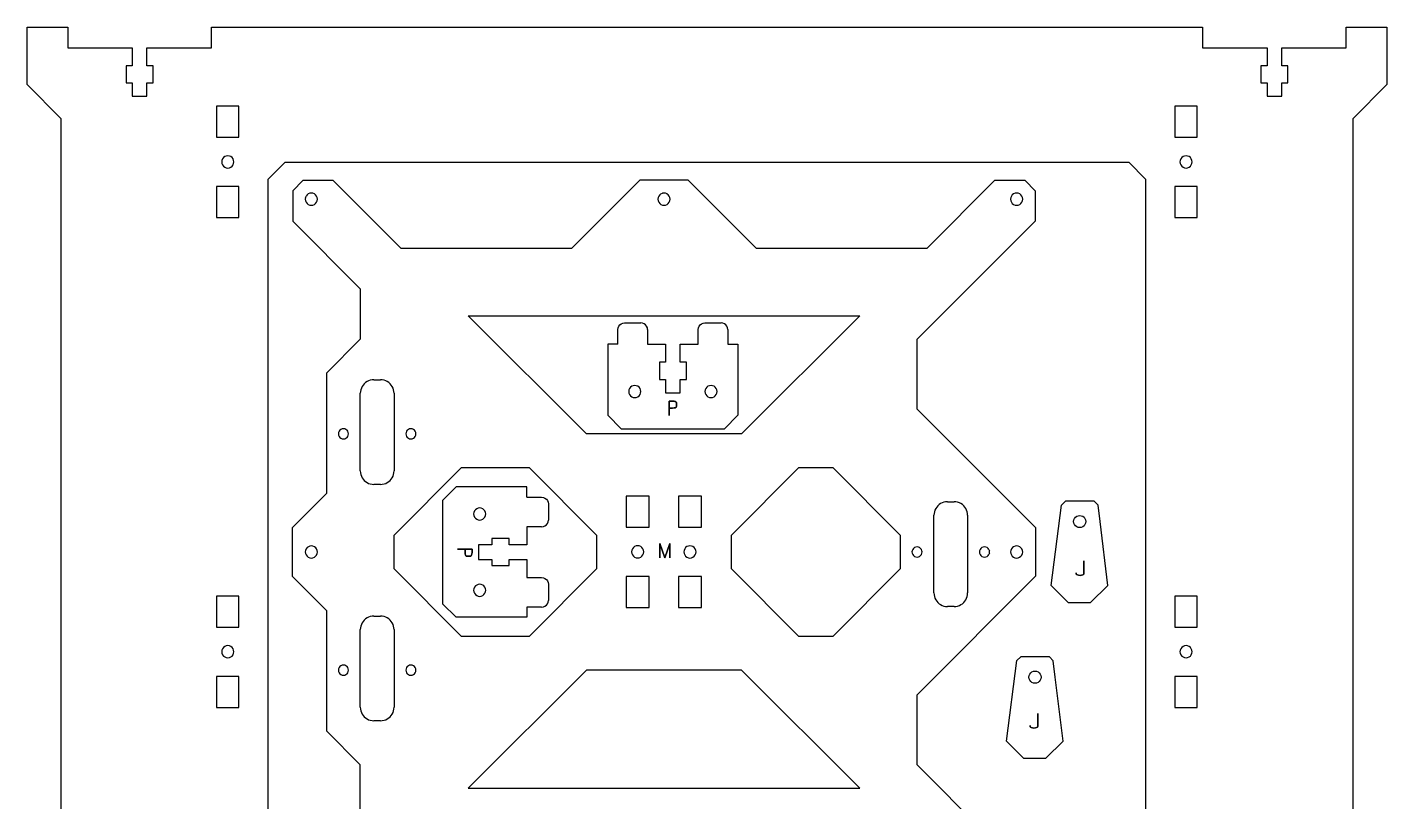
# Model space of a CAD drawing. Header units: inches. Extents: x -565 to 565, y -405 to 405.
# Drawn here: x 162.4 to 565.3, y 175.1 to 404.5 of the extents above; entities that cross this region are included whole.
import ezdxf

# ---------------------------------------------------------------- set-up
doc = ezdxf.new("R2010")
doc.units = ezdxf.units.IN
doc.header["$MEASUREMENT"] = 0
doc.layers.add('Engraver', color=1, linetype='Continuous')

msp = doc.modelspace()

# ---------------------------------------------------------------- linework, layer by layer
for p, q in [((162.38, 404.54), (174.38, 404.54)), ((162.38, 387.54), (162.38, 404.54)), ((174.38, 404.54), (174.38, 398.44)), ((216.98, 398.44), (216.98, 404.54)), ((216.98, 404.54), (510.73, 404.54)), ((510.73, 404.54), (510.73, 398.44)), ((553.33, 398.44), (553.33, 404.54)), ((553.33, 404.54), (565.33, 404.54)), ((565.33, 404.54), (565.33, 387.54)), ((174.38, 398.44), (193.48, 398.44)), ((193.48, 398.44), (193.48, 393.14)), ((197.88, 398.44), (216.98, 398.44)), ((197.88, 393.14), (197.88, 398.44)), ((510.73, 398.44), (529.83, 398.44)), ((529.83, 398.44), (529.83, 393.14)), ((534.23, 398.44), (553.33, 398.44)), ((534.23, 393.14), (534.23, 398.44)), ((191.68, 393.14), (191.68, 388.04)), ((193.48, 393.14), (191.68, 393.14)), ((199.68, 393.14), (197.88, 393.14)), ((199.68, 388.04), (199.68, 393.14)), ((529.83, 393.14), (528.03, 393.14)), ((528.03, 393.14), (528.03, 388.04)), ((536.03, 393.14), (534.23, 393.14)), ((536.03, 388.04), (536.03, 393.14)), ((162.38, 387.54), (172.38, 377.54)), ((191.68, 388.04), (193.48, 388.04)), ((193.48, 388.04), (193.48, 384.09)), ((197.88, 388.04), (199.68, 388.04)), ((197.88, 384.09), (197.88, 388.04)), ((528.03, 388.04), (529.83, 388.04)), ((529.83, 388.04), (529.83, 384.09)), ((534.23, 384.09), (534.23, 388.04)), ((534.23, 388.04), (536.03, 388.04)), ((555.33, 377.54), (565.33, 387.54)), ((193.48, 384.09), (197.88, 384.09)), ((529.83, 384.09), (534.23, 384.09)), ((225.13, 381.14), (218.53, 381.14)), ((218.53, 381.14), (218.53, 371.94)), ((225.13, 371.94), (225.13, 381.14)), ((502.53, 381.14), (502.53, 371.94)), ((509.13, 381.14), (502.53, 381.14)), ((509.13, 371.94), (509.13, 381.14)), ((172.38, 377.54), (172.38, 103.04)), ((555.33, 103.04), (555.33, 377.54)), ((218.53, 371.94), (225.13, 371.94)), ((502.53, 371.94), (509.13, 371.94)), ((220.09, 365.1), (220.03, 364.64)), ((220.03, 364.64), (220.09, 364.17)), ((220.27, 365.54), (220.09, 365.1)), ((220.09, 364.17), (220.27, 363.73)), ((220.55, 365.91), (220.27, 365.54)), ((220.27, 363.73), (220.55, 363.36)), ((220.93, 366.2), (220.55, 365.91)), ((220.55, 363.36), (220.93, 363.07)), ((221.36, 366.38), (220.93, 366.2)), ((220.93, 363.07), (221.36, 362.89)), ((221.83, 366.44), (221.36, 366.38)), ((221.36, 362.89), (221.83, 362.83)), ((222.29, 366.38), (221.83, 366.44)), ((221.83, 362.83), (222.29, 362.89)), ((222.73, 366.2), (222.29, 366.38)), ((222.29, 362.89), (222.73, 363.07)), ((223.1, 365.91), (222.73, 366.2)), ((222.73, 363.07), (223.1, 363.36)), ((223.39, 365.54), (223.1, 365.91)), ((223.1, 363.36), (223.39, 363.73)), ((223.57, 365.1), (223.39, 365.54)), ((223.39, 363.73), (223.57, 364.17)), ((223.63, 364.64), (223.57, 365.1)), ((223.57, 364.17), (223.63, 364.64)), ((233.83, 359.54), (238.83, 364.54)), ((238.83, 364.54), (488.83, 364.54)), ((488.83, 364.54), (493.83, 359.54)), ((504.09, 365.1), (504.03, 364.64)), ((504.03, 364.64), (504.09, 364.17)), ((504.27, 365.54), (504.09, 365.1)), ((504.09, 364.17), (504.27, 363.73)), ((504.55, 365.91), (504.27, 365.54)), ((504.27, 363.73), (504.55, 363.36)), ((504.93, 366.2), (504.55, 365.91)), ((504.55, 363.36), (504.93, 363.07)), ((505.36, 366.38), (504.93, 366.2)), ((504.93, 363.07), (505.36, 362.89)), ((505.83, 366.44), (505.36, 366.38)), ((505.36, 362.89), (505.83, 362.83)), ((506.29, 366.38), (505.83, 366.44)), ((505.83, 362.83), (506.29, 362.89)), ((506.73, 366.2), (506.29, 366.38)), ((506.29, 362.89), (506.73, 363.07)), ((507.1, 365.91), (506.73, 366.2)), ((506.73, 363.07), (507.1, 363.36)), ((507.39, 365.54), (507.1, 365.91)), ((507.1, 363.36), (507.39, 363.73)), ((507.57, 365.1), (507.39, 365.54)), ((507.39, 363.73), (507.57, 364.17)), ((507.63, 364.64), (507.57, 365.1)), ((507.57, 364.17), (507.63, 364.64)), ((233.83, 83.05), (233.83, 359.54)), ((244.1, 359.09), (241.1, 356.09)), ((253.1, 359.09), (244.1, 359.09)), ((253.1, 359.09), (273.1, 339.09)), ((323.83, 339.09), (343.98, 359.25)), ((358.23, 359.25), (343.98, 359.25)), ((378.38, 339.09), (358.23, 359.25)), ((449.1, 359.09), (429.1, 339.09)), ((458.1, 359.09), (449.1, 359.09)), ((461.1, 356.09), (458.1, 359.09)), ((493.83, 359.54), (493.83, 83.05)), ((218.53, 357.34), (218.53, 348.14)), ((225.13, 357.34), (218.53, 357.34)), ((225.13, 348.14), (225.13, 357.34)), ((241.1, 356.09), (241.1, 347.09)), ((245.32, 354.88), (245.04, 354.51)), ((245.69, 355.16), (245.32, 354.88)), ((246.13, 355.34), (245.69, 355.16)), ((246.18, 355.34), (246.13, 355.34)), ((246.59, 355.41), (246.18, 355.34)), ((247.06, 355.34), (246.59, 355.41)), ((247.49, 355.16), (247.06, 355.34)), ((247.87, 354.88), (247.49, 355.16)), ((248.15, 354.51), (247.87, 354.88)), ((349.83, 354.88), (349.55, 354.51)), ((350.2, 355.16), (349.83, 354.88)), ((350.2, 355.16), (350.64, 355.34)), ((351.1, 355.41), (350.64, 355.34)), ((351.57, 355.34), (351.1, 355.41)), ((352, 355.16), (351.57, 355.34)), ((352.04, 355.13), (352, 355.16)), ((352.38, 354.88), (352.04, 355.13)), ((352.66, 354.51), (352.38, 354.88)), ((454.34, 354.88), (454.06, 354.51)), ((454.72, 355.16), (454.34, 354.88)), ((455.15, 355.34), (454.72, 355.16)), ((455.62, 355.41), (455.15, 355.34)), ((456.08, 355.34), (455.62, 355.41)), ((456.52, 355.16), (456.08, 355.34)), ((456.89, 354.88), (456.52, 355.16)), ((457.17, 354.51), (456.89, 354.88)), ((461.1, 356.09), (461.1, 347.09)), ((509.13, 357.34), (502.53, 357.34)), ((502.53, 357.34), (502.53, 348.14)), ((509.13, 348.14), (509.13, 357.34)), ((244.86, 354.07), (244.79, 353.61)), ((244.79, 353.61), (244.86, 353.14)), ((244.86, 354.07), (245.04, 354.51)), ((244.86, 353.14), (245.04, 352.71)), ((245.04, 352.71), (245.32, 352.33)), ((245.32, 352.33), (245.69, 352.05)), ((245.69, 352.05), (246.13, 351.87)), ((246.13, 351.87), (246.59, 351.81)), ((246.59, 351.81), (247.06, 351.87)), ((247.06, 351.87), (247.49, 352.05)), ((247.49, 352.05), (247.87, 352.33)), ((247.87, 352.33), (248.15, 352.71)), ((248.33, 354.07), (248.15, 354.51)), ((248.15, 352.71), (248.33, 353.14)), ((248.39, 353.61), (248.33, 354.07)), ((248.33, 353.14), (248.39, 353.61)), ((349.37, 354.07), (349.3, 353.61)), ((349.3, 353.61), (349.37, 353.14)), ((349.55, 354.51), (349.37, 354.07)), ((349.37, 353.14), (349.55, 352.71)), ((349.55, 352.71), (349.83, 352.33)), ((349.83, 352.33), (350.2, 352.05)), ((350.2, 352.05), (350.64, 351.87)), ((350.64, 351.87), (351.1, 351.81)), ((351.1, 351.81), (351.57, 351.87)), ((351.57, 351.87), (352, 352.05)), ((352, 352.05), (352.38, 352.33)), ((352.38, 352.33), (352.66, 352.71)), ((352.84, 354.07), (352.66, 354.51)), ((352.66, 352.71), (352.84, 353.14)), ((352.9, 353.61), (352.84, 354.07)), ((352.84, 353.14), (352.9, 353.61)), ((453.88, 354.07), (453.82, 353.61)), ((453.82, 353.61), (453.88, 353.14)), ((454.06, 354.51), (453.88, 354.07)), ((453.88, 353.14), (454.06, 352.71)), ((454.06, 352.71), (454.34, 352.33)), ((454.34, 352.33), (454.72, 352.05)), ((454.72, 352.05), (455.15, 351.87)), ((455.15, 351.87), (455.62, 351.81)), ((455.62, 351.81), (456.08, 351.87)), ((456.08, 351.87), (456.52, 352.05)), ((456.52, 352.05), (456.89, 352.33)), ((456.89, 352.33), (457.17, 352.71)), ((457.35, 354.07), (457.17, 354.51)), ((457.17, 352.71), (457.35, 353.14)), ((457.42, 353.61), (457.35, 354.07)), ((457.35, 353.14), (457.42, 353.61)), ((218.53, 348.14), (225.13, 348.14)), ((241.1, 347.09), (261.1, 327.09)), ((461.1, 347.09), (426.1, 312.09)), ((502.53, 348.14), (509.13, 348.14)), ((273.1, 339.09), (323.83, 339.09)), ((378.38, 339.09), (429.1, 339.09)), ((261.1, 327.09), (261.1, 312.09)), ((293.1, 319.09), (409.1, 319.09)), ((293.1, 319.09), (328.1, 284.09)), ((409.1, 319.09), (374.1, 284.09)), ((337.44, 314.96), (337.5, 315.48)), ((337.44, 310.61), (337.44, 314.96)), ((337.5, 315.48), (337.7, 315.96)), ((337.7, 315.96), (338.02, 316.38)), ((338.02, 316.38), (338.44, 316.69)), ((338.44, 316.69), (338.92, 316.89)), ((338.92, 316.89), (339.44, 316.96)), ((339.44, 316.96), (344.24, 316.96)), ((344.75, 316.89), (344.24, 316.96)), ((345.24, 316.69), (344.75, 316.89)), ((345.65, 316.38), (345.24, 316.69)), ((345.97, 315.96), (345.65, 316.38)), ((346.17, 315.48), (345.97, 315.96)), ((346.24, 314.96), (346.17, 315.48)), ((346.24, 314.96), (346.24, 310.61)), ((361.24, 314.96), (361.3, 315.48)), ((361.24, 310.61), (361.24, 314.96)), ((361.3, 315.48), (361.5, 315.96)), ((361.5, 315.96), (361.82, 316.38)), ((361.82, 316.38), (362.24, 316.69)), ((362.24, 316.69), (362.72, 316.89)), ((362.72, 316.89), (363.24, 316.96)), ((363.24, 316.96), (368.04, 316.96)), ((368.55, 316.89), (368.04, 316.96)), ((369.04, 316.69), (368.55, 316.89)), ((369.45, 316.38), (369.04, 316.69)), ((369.77, 315.96), (369.45, 316.38)), ((369.97, 315.48), (369.77, 315.96)), ((370.04, 314.96), (369.97, 315.48)), ((370.04, 314.96), (370.04, 310.61)), ((261.1, 312.09), (251.1, 302.09)), ((337.44, 310.61), (334.44, 310.61)), ((334.44, 310.61), (334.44, 289.61)), ((346.24, 310.61), (351.54, 310.61)), ((351.54, 310.61), (351.54, 305.31)), ((355.94, 310.61), (361.24, 310.61)), ((355.94, 305.31), (355.94, 310.61)), ((370.04, 310.61), (373.04, 310.61)), ((373.04, 310.61), (373.04, 289.61)), ((426.1, 291.4), (426.1, 312.09)), ((349.74, 305.31), (349.74, 300.21)), ((351.54, 305.31), (349.74, 305.31)), ((357.74, 305.31), (355.94, 305.31)), ((357.74, 300.21), (357.74, 305.31)), ((251.1, 302.09), (251.1, 266.37)), ((261.93, 298.54), (261.64, 298.1)), ((262.28, 298.93), (261.93, 298.54)), ((262.67, 299.28), (262.28, 298.93)), ((263.1, 299.57), (262.67, 299.28)), ((263.57, 299.8), (263.1, 299.57)), ((264.07, 299.97), (263.57, 299.8)), ((264.58, 300.07), (264.07, 299.97)), ((265.1, 300.1), (264.58, 300.07)), ((265.1, 300.1), (267.1, 300.1)), ((267.63, 300.07), (267.1, 300.1)), ((268.14, 299.97), (267.63, 300.07)), ((268.64, 299.8), (268.14, 299.97)), ((269.1, 299.57), (268.64, 299.8)), ((269.54, 299.28), (269.1, 299.57)), ((269.93, 298.93), (269.54, 299.28)), ((270.28, 298.54), (269.93, 298.93)), ((270.57, 298.1), (270.28, 298.54)), ((341.97, 298.35), (341.54, 298.17)), ((342.44, 298.41), (341.97, 298.35)), ((342.9, 298.35), (342.44, 298.41)), ((343.34, 298.17), (342.9, 298.35)), ((349.74, 300.21), (351.54, 300.21)), ((351.54, 300.21), (351.54, 296.26)), ((355.94, 300.21), (357.74, 300.21)), ((355.94, 296.26), (355.94, 300.21)), ((364.57, 298.35), (364.14, 298.17)), ((365.04, 298.41), (364.57, 298.35)), ((365.5, 298.35), (365.04, 298.41)), ((365.94, 298.17), (365.5, 298.35)), ((261.14, 296.62), (261.1, 296.1)), ((261.1, 273.1), (261.1, 296.1)), ((261.24, 297.14), (261.14, 296.62)), ((261.41, 297.63), (261.24, 297.14)), ((261.64, 298.1), (261.41, 297.63)), ((270.8, 297.63), (270.57, 298.1)), ((270.97, 297.14), (270.8, 297.63)), ((271.07, 296.62), (270.97, 297.14)), ((271.1, 296.1), (271.07, 296.62)), ((271.1, 296.1), (271.1, 273.1)), ((340.7, 297.08), (340.64, 296.61)), ((340.64, 296.61), (340.7, 296.15)), ((340.88, 297.51), (340.7, 297.08)), ((340.7, 296.15), (340.88, 295.71)), ((341.16, 297.89), (340.88, 297.51)), ((340.88, 295.71), (341.16, 295.34)), ((341.54, 298.17), (341.16, 297.89)), ((341.16, 295.34), (341.54, 295.05)), ((341.54, 295.05), (341.97, 294.87)), ((341.97, 294.87), (342.44, 294.81)), ((342.44, 294.81), (342.9, 294.87)), ((342.9, 294.87), (343.34, 295.05)), ((343.71, 297.89), (343.34, 298.17)), ((343.34, 295.05), (343.71, 295.34)), ((344, 297.51), (343.71, 297.89)), ((343.71, 295.34), (344, 295.71)), ((344.18, 297.08), (344, 297.51)), ((344, 295.71), (344.18, 296.15)), ((344.24, 296.61), (344.18, 297.08)), ((344.18, 296.15), (344.24, 296.61)), ((351.54, 296.26), (355.94, 296.26)), ((363.3, 297.08), (363.24, 296.61)), ((363.24, 296.61), (363.3, 296.15)), ((363.48, 297.51), (363.3, 297.08)), ((363.3, 296.15), (363.48, 295.71)), ((363.76, 297.89), (363.48, 297.51)), ((363.48, 295.71), (363.76, 295.34)), ((364.14, 298.17), (363.76, 297.89)), ((363.76, 295.34), (364.14, 295.05)), ((364.14, 295.05), (364.57, 294.87)), ((364.57, 294.87), (365.04, 294.81)), ((365.04, 294.81), (365.5, 294.87)), ((365.5, 294.87), (365.94, 295.05)), ((366.31, 297.89), (365.94, 298.17)), ((365.94, 295.05), (366.31, 295.34)), ((366.6, 297.51), (366.31, 297.89)), ((366.31, 295.34), (366.6, 295.71)), ((366.78, 297.08), (366.6, 297.51)), ((366.6, 295.71), (366.78, 296.15)), ((366.84, 296.61), (366.78, 297.08)), ((366.78, 296.15), (366.84, 296.61)), ((461.27, 256.23), (426.1, 291.4)), ((338.44, 285.61), (334.44, 289.61)), ((369.04, 285.61), (373.04, 289.61)), ((254.66, 284.48), (254.6, 284.09)), ((254.6, 284.09), (254.66, 283.71)), ((254.81, 284.84), (254.66, 284.48)), ((254.66, 283.71), (254.81, 283.34)), ((255.04, 285.16), (254.81, 284.84)), ((254.81, 283.34), (255.04, 283.03)), ((255.35, 285.39), (255.04, 285.16)), ((255.04, 283.03), (255.35, 282.8)), ((255.72, 285.54), (255.35, 285.39)), ((255.35, 282.8), (255.72, 282.65)), ((256.1, 285.59), (255.72, 285.54)), ((255.72, 282.65), (256.1, 282.59)), ((256.49, 285.54), (256.1, 285.59)), ((256.1, 282.59), (256.49, 282.65)), ((256.85, 285.39), (256.49, 285.54)), ((256.49, 282.65), (256.85, 282.8)), ((257.17, 285.16), (256.85, 285.39)), ((256.85, 282.8), (257.17, 283.03)), ((257.4, 284.84), (257.17, 285.16)), ((257.17, 283.03), (257.4, 283.34)), ((257.55, 284.48), (257.4, 284.84)), ((257.4, 283.34), (257.55, 283.71)), ((257.6, 284.09), (257.55, 284.48)), ((257.55, 283.71), (257.6, 284.09)), ((274.66, 284.48), (274.6, 284.09)), ((274.6, 284.09), (274.66, 283.71)), ((274.81, 284.84), (274.66, 284.48)), ((274.66, 283.71), (274.81, 283.34)), ((275.04, 285.16), (274.81, 284.84)), ((274.81, 283.34), (275.04, 283.03)), ((275.35, 285.39), (275.04, 285.16)), ((275.04, 283.03), (275.35, 282.8)), ((275.72, 285.54), (275.35, 285.39)), ((275.35, 282.8), (275.72, 282.65)), ((276.1, 285.59), (275.72, 285.54)), ((275.72, 282.65), (276.1, 282.59)), ((276.49, 285.54), (276.1, 285.59)), ((276.1, 282.59), (276.49, 282.65)), ((276.85, 285.39), (276.49, 285.54)), ((276.49, 282.65), (276.85, 282.8)), ((277.17, 285.16), (276.85, 285.39)), ((276.85, 282.8), (277.17, 283.03)), ((277.4, 284.84), (277.17, 285.16)), ((277.17, 283.03), (277.4, 283.34)), ((277.55, 284.48), (277.4, 284.84)), ((277.4, 283.34), (277.55, 283.71)), ((277.6, 284.09), (277.55, 284.48)), ((277.55, 283.71), (277.6, 284.09)), ((374.1, 284.09), (328.1, 284.09)), ((338.44, 285.61), (369.04, 285.61)), ((271.1, 254.09), (291.1, 274.09)), ((291.1, 274.09), (311.1, 274.09)), ((311.1, 274.09), (331.1, 254.09)), ((311.1, 274.09), (311.18, 274.09)), ((371.1, 254.09), (391.1, 274.09)), ((391.1, 274.09), (401.1, 274.09)), ((401.1, 274.09), (421.1, 254.09)), ((261.1, 273.1), (261.14, 272.58)), ((261.14, 272.58), (261.24, 272.07)), ((261.24, 272.07), (261.41, 271.57)), ((261.41, 271.57), (261.64, 271.1)), ((261.64, 271.1), (261.93, 270.67)), ((261.93, 270.67), (262.28, 270.27)), ((262.28, 270.27), (262.67, 269.93)), ((269.54, 269.93), (269.93, 270.27)), ((269.93, 270.27), (270.28, 270.67)), ((270.28, 270.67), (270.57, 271.1)), ((270.57, 271.1), (270.8, 271.57)), ((270.8, 271.57), (270.97, 272.07)), ((270.97, 272.07), (271.07, 272.58)), ((271.07, 272.58), (271.1, 273.1)), ((240.94, 256.2), (251.1, 266.37)), ((262.67, 269.93), (263.1, 269.64)), ((263.1, 269.64), (263.57, 269.41)), ((263.57, 269.41), (264.07, 269.24)), ((264.07, 269.24), (264.58, 269.14)), ((264.58, 269.14), (265.1, 269.1)), ((267.1, 269.1), (265.1, 269.1)), ((267.1, 269.1), (267.63, 269.14)), ((267.63, 269.14), (268.14, 269.24)), ((268.14, 269.24), (268.64, 269.41)), ((268.64, 269.41), (269.1, 269.64)), ((269.1, 269.64), (269.54, 269.93)), ((285.49, 264.35), (289.49, 268.35)), ((310.49, 268.35), (289.49, 268.35)), ((310.49, 265.35), (310.49, 268.35)), ((285.49, 264.35), (285.49, 233.75)), ((296.03, 262.09), (295.59, 261.91)), ((296.49, 262.15), (296.03, 262.09)), ((296.96, 262.09), (296.49, 262.15)), ((297.39, 261.91), (296.96, 262.09)), ((310.49, 265.35), (314.84, 265.35)), ((314.84, 265.35), (315.36, 265.28)), ((315.36, 265.28), (315.84, 265.08)), ((315.84, 265.08), (316.26, 264.76)), ((316.26, 264.76), (316.57, 264.35)), ((316.57, 264.35), (316.77, 263.87)), ((316.77, 263.87), (316.84, 263.35)), ((316.84, 263.35), (316.84, 258.55)), ((339.9, 265.63), (339.9, 256.43)), ((346.7, 265.63), (339.9, 265.63)), ((346.7, 256.43), (346.7, 265.63)), ((355.4, 265.61), (355.4, 256.41)), ((362.2, 265.61), (355.4, 265.61)), ((362.2, 256.41), (362.2, 265.61)), ((411.18, 264.09), (411.18, 264.02)), ((431.64, 261.96), (431.41, 261.49)), ((431.93, 262.39), (431.64, 261.96)), ((432.28, 262.79), (431.93, 262.39)), ((432.67, 263.13), (432.28, 262.79)), ((433.1, 263.42), (432.67, 263.13)), ((433.57, 263.65), (433.1, 263.42)), ((434.07, 263.82), (433.57, 263.65)), ((434.58, 263.92), (434.07, 263.82)), ((435.1, 263.96), (434.58, 263.92)), ((435.1, 263.96), (437.1, 263.96)), ((437.63, 263.92), (437.1, 263.96)), ((438.14, 263.82), (437.63, 263.92)), ((438.64, 263.65), (438.14, 263.82)), ((439.1, 263.42), (438.64, 263.65)), ((439.54, 263.13), (439.1, 263.42)), ((439.93, 262.79), (439.54, 263.13)), ((440.28, 262.39), (439.93, 262.79)), ((440.57, 261.96), (440.28, 262.39)), ((440.8, 261.49), (440.57, 261.96)), ((465.85, 239.15), (468.94, 262.99)), ((468.94, 262.99), (470.07, 264.12)), ((478.57, 264.12), (470.07, 264.12)), ((478.57, 264.12), (479.74, 262.96)), ((480.33, 258.11), (479.74, 262.96)), ((294.75, 260.82), (294.69, 260.35)), ((294.69, 260.35), (294.75, 259.88)), ((294.93, 261.25), (294.75, 260.82)), ((294.75, 259.88), (294.93, 259.45)), ((295.22, 261.62), (294.93, 261.25)), ((294.93, 259.45), (295.22, 259.08)), ((295.59, 261.91), (295.22, 261.62)), ((295.22, 259.08), (295.59, 258.79)), ((295.59, 258.79), (296.03, 258.61)), ((296.03, 258.61), (296.49, 258.55)), ((296.49, 258.55), (296.96, 258.61)), ((296.96, 258.61), (297.39, 258.79)), ((297.76, 261.62), (297.39, 261.91)), ((297.39, 258.79), (297.76, 259.08)), ((298.05, 261.25), (297.76, 261.62)), ((297.76, 259.08), (298.05, 259.45)), ((298.23, 260.82), (298.05, 261.25)), ((298.05, 259.45), (298.23, 259.88)), ((298.29, 260.35), (298.23, 260.82)), ((298.23, 259.88), (298.29, 260.35)), ((316.57, 257.55), (316.77, 258.03)), ((316.77, 258.03), (316.84, 258.55)), ((431.14, 260.48), (431.1, 259.96)), ((431.1, 236.96), (431.1, 259.96)), ((431.24, 260.99), (431.14, 260.48)), ((431.41, 261.49), (431.24, 260.99)), ((440.97, 260.99), (440.8, 261.49)), ((441.07, 260.48), (440.97, 260.99)), ((441.1, 259.96), (441.07, 260.48)), ((441.1, 259.96), (441.1, 236.96)), ((472.52, 258.11), (472.58, 258.58)), ((472.58, 257.64), (472.52, 258.11)), ((472.58, 258.58), (472.76, 259.01)), ((472.76, 259.01), (473.05, 259.39)), ((473.05, 259.39), (473.42, 259.67)), ((473.42, 259.67), (473.85, 259.85)), ((473.85, 259.85), (474.32, 259.91)), ((474.32, 259.91), (474.79, 259.85)), ((474.79, 259.85), (475.22, 259.67)), ((475.22, 259.67), (475.6, 259.39)), ((475.6, 259.39), (475.88, 259.01)), ((475.88, 259.01), (476.06, 258.58)), ((476.06, 258.58), (476.12, 258.11)), ((476.12, 258.11), (476.06, 257.64)), ((482.62, 239.14), (480.33, 258.11)), ((240.94, 256.2), (240.94, 241.96)), ((271.1, 244.09), (271.1, 254.09)), ((310.49, 256.55), (310.49, 251.25)), ((314.84, 256.55), (310.49, 256.55)), ((314.84, 256.55), (315.36, 256.62)), ((315.36, 256.62), (315.84, 256.82)), ((315.84, 256.82), (316.26, 257.14)), ((316.26, 257.14), (316.57, 257.55)), ((331.1, 254.09), (331.1, 244.09)), ((339.9, 256.43), (346.7, 256.43)), ((355.4, 256.41), (362.2, 256.41)), ((371.1, 244.09), (371.1, 254.09)), ((421.1, 254.09), (421.1, 244.09)), ((461.27, 241.99), (461.27, 256.23)), ((472.76, 257.21), (472.58, 257.64)), ((473.05, 256.83), (472.76, 257.21)), ((473.42, 256.55), (473.05, 256.83)), ((473.85, 256.37), (473.42, 256.55)), ((474.32, 256.31), (473.85, 256.37)), ((474.79, 256.37), (474.32, 256.31)), ((475.22, 256.55), (474.79, 256.37)), ((475.6, 256.83), (475.22, 256.55)), ((475.88, 257.21), (475.6, 256.83)), ((476.06, 257.64), (475.88, 257.21)), ((245.05, 250.01), (244.86, 249.58)), ((245.34, 250.38), (245.05, 250.01)), ((245.71, 250.66), (245.34, 250.38)), ((246.15, 250.84), (245.71, 250.66)), ((246.61, 250.89), (246.15, 250.84)), ((247.08, 250.83), (246.61, 250.89)), ((247.51, 250.64), (247.08, 250.83)), ((247.88, 250.35), (247.51, 250.64)), ((248.16, 249.98), (247.88, 250.35)), ((248.34, 249.54), (248.16, 249.98)), ((300.09, 251.25), (296.14, 251.25)), ((296.14, 251.25), (296.14, 246.85)), ((300.09, 253.05), (300.09, 251.25)), ((305.19, 253.05), (300.09, 253.05)), ((305.19, 251.25), (305.19, 253.05)), ((310.49, 251.25), (305.19, 251.25)), ((341.74, 250.03), (341.56, 249.59)), ((342.03, 250.4), (341.74, 250.03)), ((342.4, 250.69), (342.03, 250.4)), ((342.84, 250.87), (342.4, 250.69)), ((343.3, 250.93), (342.84, 250.87)), ((343.77, 250.87), (343.3, 250.93)), ((344.2, 250.69), (343.77, 250.87)), ((344.57, 250.4), (344.2, 250.69)), ((344.86, 250.03), (344.57, 250.4)), ((345.04, 249.59), (344.86, 250.03)), ((357.24, 250.01), (357.06, 249.58)), ((357.53, 250.39), (357.24, 250.01)), ((357.9, 250.67), (357.53, 250.39)), ((358.33, 250.85), (357.9, 250.67)), ((358.8, 250.91), (358.33, 250.85)), ((359.26, 250.85), (358.8, 250.91)), ((359.7, 250.67), (359.26, 250.85)), ((360.07, 250.39), (359.7, 250.67)), ((360.36, 250.01), (360.07, 250.39)), ((360.54, 249.58), (360.36, 250.01)), ((424.81, 249.84), (424.66, 249.48)), ((425.04, 250.16), (424.81, 249.84)), ((425.35, 250.39), (425.04, 250.16)), ((425.72, 250.54), (425.35, 250.39)), ((426.1, 250.59), (425.72, 250.54)), ((426.49, 250.54), (426.1, 250.59)), ((426.85, 250.39), (426.49, 250.54)), ((427.17, 250.16), (426.85, 250.39)), ((427.4, 249.84), (427.17, 250.16)), ((427.55, 249.48), (427.4, 249.84)), ((444.81, 249.84), (444.66, 249.48)), ((445.04, 250.16), (444.81, 249.84)), ((445.35, 250.39), (445.04, 250.16)), ((445.72, 250.54), (445.35, 250.39)), ((446.1, 250.59), (445.72, 250.54)), ((446.49, 250.54), (446.1, 250.59)), ((446.85, 250.39), (446.49, 250.54)), ((447.17, 250.16), (446.85, 250.39)), ((447.4, 249.84), (447.17, 250.16)), ((447.4, 249.84), (447.55, 249.48)), ((454.07, 250.01), (453.88, 249.58)), ((454.36, 250.38), (454.07, 250.01)), ((454.73, 250.66), (454.36, 250.38)), ((455.17, 250.84), (454.73, 250.66)), ((455.64, 250.89), (455.17, 250.84)), ((456.1, 250.83), (455.64, 250.89)), ((456.53, 250.64), (456.1, 250.83)), ((456.9, 250.35), (456.53, 250.64)), ((457.18, 249.98), (456.9, 250.35)), ((457.36, 249.54), (457.18, 249.98)), ((244.86, 249.58), (244.79, 249.11)), ((244.79, 249.11), (244.85, 248.65)), ((244.85, 248.65), (245.03, 248.21)), ((245.03, 248.21), (245.31, 247.84)), ((245.31, 247.84), (245.68, 247.55)), ((245.68, 247.55), (246.11, 247.36)), ((246.11, 247.36), (246.57, 247.29)), ((246.57, 247.29), (247.04, 247.35)), ((247.04, 247.35), (247.48, 247.53)), ((247.48, 247.53), (247.85, 247.81)), ((247.85, 247.81), (248.14, 248.18)), ((248.14, 248.18), (248.33, 248.61)), ((248.33, 248.61), (248.39, 249.07)), ((248.39, 249.07), (248.34, 249.54)), ((296.14, 246.85), (300.09, 246.85)), ((300.09, 246.85), (300.09, 245.05)), ((305.19, 245.05), (305.19, 246.85)), ((305.19, 246.85), (310.49, 246.85)), ((310.49, 246.85), (310.49, 241.55)), ((341.56, 249.59), (341.5, 249.13)), ((341.5, 249.13), (341.56, 248.66)), ((341.56, 248.66), (341.74, 248.23)), ((341.74, 248.23), (342.03, 247.86)), ((342.03, 247.86), (342.4, 247.57)), ((342.4, 247.57), (342.84, 247.39)), ((342.84, 247.39), (343.3, 247.33)), ((343.3, 247.33), (343.77, 247.39)), ((343.77, 247.39), (344.2, 247.57)), ((344.2, 247.57), (344.57, 247.86)), ((344.57, 247.86), (344.86, 248.23)), ((344.86, 248.23), (345.04, 248.66)), ((345.1, 249.13), (345.04, 249.59)), ((345.04, 248.66), (345.1, 249.13)), ((357.06, 249.58), (357, 249.11)), ((357, 249.11), (357.06, 248.65)), ((357.06, 248.65), (357.24, 248.21)), ((357.24, 248.21), (357.53, 247.84)), ((357.53, 247.84), (357.9, 247.55)), ((357.9, 247.55), (358.33, 247.37)), ((358.33, 247.37), (358.8, 247.31)), ((358.8, 247.31), (359.26, 247.38)), ((359.26, 247.38), (359.7, 247.55)), ((359.7, 247.55), (360.07, 247.84)), ((360.07, 247.84), (360.36, 248.21)), ((360.36, 248.21), (360.54, 248.65)), ((360.6, 249.11), (360.54, 249.58)), ((360.54, 248.65), (360.6, 249.11)), ((424.66, 249.48), (424.6, 249.09)), ((424.6, 249.09), (424.66, 248.71)), ((424.66, 248.71), (424.81, 248.34)), ((424.81, 248.34), (425.04, 248.03)), ((425.04, 248.03), (425.35, 247.8)), ((425.35, 247.8), (425.72, 247.65)), ((425.72, 247.65), (426.1, 247.59)), ((426.1, 247.59), (426.49, 247.65)), ((426.49, 247.65), (426.85, 247.8)), ((426.85, 247.8), (427.17, 248.03)), ((427.17, 248.03), (427.4, 248.34)), ((427.4, 248.34), (427.55, 248.71)), ((427.6, 249.09), (427.55, 249.48)), ((427.55, 248.71), (427.6, 249.09)), ((444.66, 249.48), (444.6, 249.09)), ((444.6, 249.09), (444.66, 248.71)), ((444.66, 248.71), (444.81, 248.34)), ((444.81, 248.34), (445.04, 248.03)), ((445.04, 248.03), (445.35, 247.8)), ((445.35, 247.8), (445.72, 247.65)), ((445.72, 247.65), (446.1, 247.59)), ((446.1, 247.59), (446.49, 247.65)), ((446.49, 247.65), (446.85, 247.8)), ((446.85, 247.8), (447.17, 248.03)), ((447.17, 248.03), (447.4, 248.34)), ((447.55, 248.71), (447.4, 248.34)), ((447.6, 249.09), (447.55, 249.48)), ((447.55, 248.71), (447.6, 249.09)), ((453.88, 249.58), (453.82, 249.11)), ((453.82, 249.11), (453.87, 248.65)), ((453.87, 248.65), (454.05, 248.21)), ((454.05, 248.21), (454.33, 247.84)), ((454.33, 247.84), (454.7, 247.55)), ((454.7, 247.55), (455.13, 247.36)), ((455.13, 247.36), (455.6, 247.29)), ((455.6, 247.29), (456.06, 247.35)), ((456.06, 247.35), (456.5, 247.53)), ((456.5, 247.53), (456.87, 247.81)), ((456.87, 247.81), (457.16, 248.18)), ((457.16, 248.18), (457.35, 248.61)), ((457.35, 248.61), (457.42, 249.07)), ((457.42, 249.07), (457.36, 249.54)), ((240.94, 241.96), (251.1, 231.79)), ((291.1, 224.09), (271.1, 244.09)), ((300.09, 245.05), (305.19, 245.05)), ((331.1, 244.09), (311.1, 224.09)), ((339.9, 241.83), (339.9, 232.63)), ((346.7, 241.83), (339.9, 241.83)), ((346.7, 232.63), (346.7, 241.83)), ((362.2, 241.81), (355.4, 241.81)), ((355.4, 241.81), (355.4, 232.61)), ((362.2, 232.61), (362.2, 241.81)), ((391.1, 224.09), (371.1, 244.09)), ((421.1, 244.09), (401.1, 224.09)), ((461.27, 241.99), (426.1, 206.82)), ((294.75, 238.22), (294.69, 237.75)), ((294.69, 237.75), (294.75, 237.28)), ((294.93, 238.65), (294.75, 238.22)), ((295.22, 239.02), (294.93, 238.65)), ((295.59, 239.31), (295.22, 239.02)), ((296.03, 239.49), (295.59, 239.31)), ((296.49, 239.55), (296.03, 239.49)), ((296.96, 239.49), (296.49, 239.55)), ((297.39, 239.31), (296.96, 239.49)), ((297.76, 239.02), (297.39, 239.31)), ((298.05, 238.65), (297.76, 239.02)), ((298.23, 238.22), (298.05, 238.65)), ((298.29, 237.75), (298.23, 238.22)), ((298.23, 237.28), (298.29, 237.75)), ((310.49, 241.55), (314.84, 241.55)), ((314.84, 241.55), (315.36, 241.48)), ((315.36, 241.48), (315.84, 241.28)), ((315.84, 241.28), (316.26, 240.96)), ((316.26, 240.96), (316.57, 240.55)), ((316.57, 240.55), (316.77, 240.07)), ((316.77, 240.07), (316.84, 239.55)), ((316.84, 239.55), (316.84, 234.75)), ((465.85, 239.15), (470.92, 234.08)), ((477.56, 234.08), (482.62, 239.14)), ((225.13, 236.05), (218.53, 236.05)), ((218.53, 236.05), (218.53, 226.85)), ((225.13, 226.85), (225.13, 236.05)), ((285.49, 233.75), (289.49, 229.75)), ((294.75, 237.28), (294.93, 236.85)), ((294.93, 236.85), (295.22, 236.48)), ((295.22, 236.48), (295.59, 236.19)), ((295.59, 236.19), (296.03, 236.01)), ((296.03, 236.01), (296.49, 235.95)), ((296.49, 235.95), (296.96, 236.01)), ((296.96, 236.01), (297.39, 236.19)), ((297.39, 236.19), (297.76, 236.48)), ((297.76, 236.48), (298.05, 236.85)), ((298.05, 236.85), (298.23, 237.28)), ((316.26, 233.34), (316.57, 233.75)), ((316.57, 233.75), (316.77, 234.23)), ((316.77, 234.23), (316.84, 234.75)), ((411.18, 234.17), (411.18, 234.09)), ((431.1, 236.96), (431.14, 236.44)), ((431.14, 236.44), (431.24, 235.92)), ((431.24, 235.92), (431.41, 235.43)), ((431.41, 235.43), (431.64, 234.96)), ((431.64, 234.96), (431.93, 234.52)), ((431.93, 234.52), (432.28, 234.13)), ((432.28, 234.13), (432.67, 233.78)), ((432.67, 233.78), (433.1, 233.49)), ((439.1, 233.49), (439.54, 233.78)), ((439.54, 233.78), (439.93, 234.13)), ((439.93, 234.13), (440.28, 234.52)), ((440.28, 234.52), (440.57, 234.96)), ((440.57, 234.96), (440.8, 235.43)), ((440.8, 235.43), (440.97, 235.92)), ((440.97, 235.92), (441.07, 236.44)), ((441.07, 236.44), (441.1, 236.96)), ((470.92, 234.08), (477.56, 234.08)), ((509.13, 236.05), (502.53, 236.05)), ((502.53, 236.05), (502.53, 226.85)), ((509.13, 226.85), (509.13, 236.05)), ((251.1, 231.79), (251.1, 196.09)), ((263.57, 229.79), (263.1, 229.56)), ((264.07, 229.96), (263.57, 229.79)), ((264.58, 230.06), (264.07, 229.96)), ((265.1, 230.09), (264.58, 230.06)), ((265.1, 230.09), (267.1, 230.09)), ((267.63, 230.06), (267.1, 230.09)), ((268.14, 229.96), (267.63, 230.06)), ((268.64, 229.79), (268.14, 229.96)), ((269.1, 229.56), (268.64, 229.79)), ((310.49, 229.75), (289.49, 229.75)), ((310.49, 232.75), (310.49, 229.75)), ((314.84, 232.75), (310.49, 232.75)), ((314.84, 232.75), (315.36, 232.82)), ((315.36, 232.82), (315.84, 233.02)), ((315.84, 233.02), (316.26, 233.34)), ((339.9, 232.63), (346.7, 232.63)), ((355.4, 232.61), (362.2, 232.61)), ((433.1, 233.49), (433.57, 233.26)), ((433.57, 233.26), (434.07, 233.09)), ((434.07, 233.09), (434.58, 232.99)), ((434.58, 232.99), (435.1, 232.96)), ((437.1, 232.96), (435.1, 232.96)), ((437.1, 232.96), (437.63, 232.99)), ((437.63, 232.99), (438.14, 233.09)), ((438.14, 233.09), (438.64, 233.26)), ((438.64, 233.26), (439.1, 233.49)), ((218.53, 226.85), (225.13, 226.85)), ((261.14, 226.62), (261.1, 226.09)), ((261.1, 203.09), (261.1, 226.09)), ((261.24, 227.13), (261.14, 226.62)), ((261.41, 227.63), (261.24, 227.13)), ((261.64, 228.09), (261.41, 227.63)), ((261.93, 228.53), (261.64, 228.09)), ((262.28, 228.92), (261.93, 228.53)), ((262.67, 229.27), (262.28, 228.92)), ((263.1, 229.56), (262.67, 229.27)), ((269.54, 229.27), (269.1, 229.56)), ((269.93, 228.92), (269.54, 229.27)), ((270.28, 228.53), (269.93, 228.92)), ((270.57, 228.09), (270.28, 228.53)), ((270.8, 227.63), (270.57, 228.09)), ((270.97, 227.13), (270.8, 227.63)), ((271.07, 226.62), (270.97, 227.13)), ((271.1, 226.09), (271.07, 226.62)), ((271.1, 226.09), (271.1, 203.09)), ((502.53, 226.85), (509.13, 226.85)), ((311.1, 224.09), (291.1, 224.09)), ((401.1, 224.09), (391.1, 224.09)), ((220.09, 220.02), (220.03, 219.55)), ((220.03, 219.55), (220.09, 219.08)), ((220.27, 220.45), (220.09, 220.02)), ((220.09, 219.08), (220.27, 218.65)), ((220.55, 220.82), (220.27, 220.45)), ((220.27, 218.65), (220.55, 218.28)), ((220.93, 221.11), (220.55, 220.82)), ((220.55, 218.28), (220.93, 217.99)), ((221.36, 221.29), (220.93, 221.11)), ((220.93, 217.99), (221.36, 217.81)), ((221.83, 221.35), (221.36, 221.29)), ((221.36, 217.81), (221.83, 217.75)), ((222.29, 221.29), (221.83, 221.35)), ((221.83, 217.75), (222.29, 217.81)), ((222.73, 221.11), (222.29, 221.29)), ((222.29, 217.81), (222.73, 217.99)), ((223.1, 220.82), (222.73, 221.11)), ((222.73, 217.99), (223.1, 218.28)), ((223.39, 220.45), (223.1, 220.82)), ((223.1, 218.28), (223.39, 218.65)), ((223.57, 220.02), (223.39, 220.45)), ((223.39, 218.65), (223.57, 219.08)), ((223.63, 219.55), (223.57, 220.02)), ((223.57, 219.08), (223.63, 219.55)), ((455.69, 216.9), (456.82, 218.03)), ((465.32, 218.03), (456.82, 218.03)), ((465.32, 218.03), (466.48, 216.86)), ((504.09, 220.02), (504.03, 219.55)), ((504.03, 219.55), (504.09, 219.08)), ((504.27, 220.45), (504.09, 220.02)), ((504.09, 219.08), (504.27, 218.65)), ((504.55, 220.82), (504.27, 220.45)), ((504.27, 218.65), (504.55, 218.28)), ((504.93, 221.11), (504.55, 220.82)), ((504.55, 218.28), (504.93, 217.99)), ((505.36, 221.29), (504.93, 221.11)), ((504.93, 217.99), (505.36, 217.81)), ((505.83, 221.35), (505.36, 221.29)), ((505.36, 217.81), (505.83, 217.75)), ((506.29, 221.29), (505.83, 221.35)), ((505.83, 217.75), (506.29, 217.81)), ((506.73, 221.11), (506.29, 221.29)), ((506.29, 217.81), (506.73, 217.99)), ((507.1, 220.82), (506.73, 221.11)), ((506.73, 217.99), (507.1, 218.28)), ((507.39, 220.45), (507.1, 220.82)), ((507.1, 218.28), (507.39, 218.65)), ((507.57, 220.02), (507.39, 220.45)), ((507.39, 218.65), (507.57, 219.08)), ((507.63, 219.55), (507.57, 220.02)), ((507.57, 219.08), (507.63, 219.55)), ((254.66, 214.48), (254.6, 214.09)), ((254.6, 214.09), (254.66, 213.71)), ((254.81, 214.84), (254.66, 214.48)), ((254.66, 213.71), (254.81, 213.34)), ((255.04, 215.16), (254.81, 214.84)), ((255.35, 215.39), (255.04, 215.16)), ((255.72, 215.54), (255.35, 215.39)), ((256.1, 215.59), (255.72, 215.54)), ((256.49, 215.54), (256.1, 215.59)), ((256.85, 215.39), (256.49, 215.54)), ((257.17, 215.16), (256.85, 215.39)), ((257.4, 214.84), (257.17, 215.16)), ((257.55, 214.48), (257.4, 214.84)), ((257.4, 213.34), (257.55, 213.71)), ((257.6, 214.09), (257.55, 214.48)), ((257.55, 213.71), (257.6, 214.09)), ((274.66, 214.48), (274.6, 214.09)), ((274.6, 214.09), (274.66, 213.71)), ((274.81, 214.84), (274.66, 214.48)), ((274.66, 213.71), (274.81, 213.34)), ((275.04, 215.16), (274.81, 214.84)), ((275.35, 215.39), (275.04, 215.16)), ((275.72, 215.54), (275.35, 215.39)), ((276.1, 215.59), (275.72, 215.54)), ((276.49, 215.54), (276.1, 215.59)), ((276.85, 215.39), (276.49, 215.54)), ((277.17, 215.16), (276.85, 215.39)), ((277.4, 214.84), (277.17, 215.16)), ((277.55, 214.48), (277.4, 214.84)), ((277.4, 213.34), (277.55, 213.71)), ((277.6, 214.09), (277.55, 214.48)), ((277.55, 213.71), (277.6, 214.09)), ((328.1, 214.09), (293.1, 179.09)), ((374.1, 214.09), (328.1, 214.09)), ((409.1, 179.09), (374.1, 214.09)), ((452.59, 193.05), (455.69, 216.9)), ((459.79, 213.29), (460.16, 213.58)), ((460.16, 213.58), (460.6, 213.76)), ((460.6, 213.76), (461.07, 213.82)), ((461.07, 213.82), (461.53, 213.76)), ((461.53, 213.76), (461.97, 213.58)), ((461.97, 213.58), (462.34, 213.29)), ((467.08, 212.01), (466.48, 216.86)), ((225.13, 212.25), (218.53, 212.25)), ((218.53, 212.25), (218.53, 203.05)), ((225.13, 203.05), (225.13, 212.25)), ((254.81, 213.34), (255.04, 213.03)), ((255.04, 213.03), (255.35, 212.8)), ((255.35, 212.8), (255.72, 212.65)), ((255.72, 212.65), (256.1, 212.59)), ((256.1, 212.59), (256.49, 212.65)), ((256.49, 212.65), (256.85, 212.8)), ((256.85, 212.8), (257.17, 213.03)), ((257.17, 213.03), (257.4, 213.34)), ((274.81, 213.34), (275.04, 213.03)), ((275.04, 213.03), (275.35, 212.8)), ((275.35, 212.8), (275.72, 212.65)), ((275.72, 212.65), (276.1, 212.59)), ((276.1, 212.59), (276.49, 212.65)), ((276.49, 212.65), (276.85, 212.8)), ((276.85, 212.8), (277.17, 213.03)), ((277.17, 213.03), (277.4, 213.34)), ((459.26, 212.01), (459.32, 212.48)), ((459.32, 211.55), (459.26, 212.01)), ((459.32, 212.48), (459.5, 212.92)), ((459.5, 211.11), (459.32, 211.55)), ((459.5, 212.92), (459.79, 213.29)), ((459.79, 210.74), (459.5, 211.11)), ((460.16, 210.45), (459.79, 210.74)), ((460.6, 210.27), (460.16, 210.45)), ((461.07, 210.21), (460.6, 210.27)), ((461.53, 210.27), (461.07, 210.21)), ((461.97, 210.45), (461.53, 210.27)), ((462.34, 210.74), (461.97, 210.45)), ((462.34, 213.29), (462.63, 212.92)), ((462.63, 211.11), (462.34, 210.74)), ((462.63, 212.92), (462.81, 212.48)), ((462.81, 211.55), (462.63, 211.11)), ((462.81, 212.48), (462.87, 212.01)), ((462.87, 212.01), (462.81, 211.55)), ((469.37, 193.04), (467.08, 212.01)), ((502.53, 212.25), (502.53, 203.05)), ((509.13, 212.25), (502.53, 212.25)), ((509.13, 203.05), (509.13, 212.25)), ((426.1, 186.09), (426.1, 206.82)), ((218.53, 203.05), (225.13, 203.05)), ((261.1, 203.09), (261.14, 202.57)), ((261.14, 202.57), (261.24, 202.06)), ((261.24, 202.06), (261.41, 201.56)), ((261.41, 201.56), (261.64, 201.09)), ((270.57, 201.09), (270.8, 201.56)), ((270.8, 201.56), (270.97, 202.06)), ((270.97, 202.06), (271.07, 202.57)), ((271.07, 202.57), (271.1, 203.09)), ((502.53, 203.05), (509.13, 203.05)), ((261.64, 201.09), (261.93, 200.66)), ((261.93, 200.66), (262.28, 200.27)), ((262.28, 200.27), (262.67, 199.92)), ((262.67, 199.92), (263.1, 199.63)), ((263.1, 199.63), (263.57, 199.4)), ((263.57, 199.4), (264.07, 199.23)), ((264.07, 199.23), (264.58, 199.13)), ((264.58, 199.13), (265.1, 199.09)), ((267.1, 199.09), (265.1, 199.09)), ((267.1, 199.09), (267.63, 199.13)), ((267.63, 199.13), (268.14, 199.23)), ((268.14, 199.23), (268.64, 199.4)), ((268.64, 199.4), (269.1, 199.63)), ((269.1, 199.63), (269.54, 199.92)), ((269.54, 199.92), (269.93, 200.27)), ((269.93, 200.27), (270.28, 200.66)), ((270.28, 200.66), (270.57, 201.09)), ((251.1, 196.09), (261.1, 186.09)), ((452.59, 193.05), (457.66, 187.98)), ((464.3, 187.98), (469.37, 193.04)), ((261.1, 171.09), (261.1, 186.09)), ((426.1, 186.09), (461.1, 151.09)), ((457.66, 187.98), (464.3, 187.98)), ((293.1, 179.09), (409.1, 179.09))]:
    msp.add_line(p, q)
at = {"layer": 'Engraver'}
for p, q in [((353.66, 293.81), (352.64, 293.81)), ((352.64, 293.81), (352.64, 291.72)), ((352.64, 289.5), (352.64, 293.81)), ((352.64, 293.81), (353.66, 293.81)), ((352.64, 291.72), (353.66, 291.72)), ((353.66, 291.72), (352.64, 291.72)), ((352.64, 291.72), (352.64, 289.5)), ((354.09, 293.77), (353.66, 293.81)), ((353.66, 293.81), (354.09, 293.77)), ((353.66, 291.72), (354.09, 291.75)), ((354.09, 291.75), (353.66, 291.72)), ((354.46, 293.67), (354.09, 293.77)), ((354.09, 293.77), (354.46, 293.67)), ((354.09, 291.75), (354.46, 291.84)), ((354.46, 291.84), (354.09, 291.75)), ((354.7, 293.51), (354.46, 293.67)), ((354.46, 293.67), (354.7, 293.51)), ((354.46, 291.84), (354.7, 291.98)), ((354.7, 291.98), (354.46, 291.84)), ((354.76, 293.43), (354.7, 293.51)), ((354.7, 293.51), (354.76, 293.43)), ((354.7, 291.98), (354.76, 292.07)), ((354.76, 292.07), (354.7, 291.98)), ((354.78, 293.33), (354.76, 293.43)), ((354.76, 293.43), (354.78, 293.33)), ((354.76, 292.07), (354.78, 292.16)), ((354.78, 292.16), (354.76, 292.07)), ((354.78, 292.16), (354.78, 293.33)), ((354.78, 293.33), (354.78, 292.16)), ((289.92, 249.97), (294.23, 249.97)), ((292.14, 249.97), (289.92, 249.97)), ((294.23, 249.97), (292.14, 249.97)), ((292.14, 249.97), (292.14, 248.95)), ((292.14, 248.95), (292.14, 249.97)), ((294.23, 248.95), (294.23, 249.97)), ((294.23, 249.97), (294.23, 248.95)), ((349.88, 247.34), (349.88, 251.65)), ((349.88, 251.65), (351.37, 247.34)), ((351.37, 247.34), (349.88, 251.65)), ((349.88, 251.65), (349.88, 247.34)), ((351.37, 247.34), (352.85, 251.65)), ((352.85, 251.65), (351.37, 247.34)), ((352.85, 251.65), (352.85, 247.34)), ((352.85, 247.34), (352.85, 251.65)), ((292.14, 248.95), (292.17, 248.52)), ((292.17, 248.52), (292.14, 248.95)), ((292.17, 248.52), (292.26, 248.16)), ((292.26, 248.16), (292.17, 248.52)), ((292.26, 248.16), (292.4, 247.91)), ((292.4, 247.91), (292.26, 248.16)), ((292.4, 247.91), (292.49, 247.85)), ((292.49, 247.85), (292.4, 247.91)), ((292.49, 247.85), (292.58, 247.83)), ((292.58, 247.83), (292.49, 247.85)), ((292.58, 247.83), (293.75, 247.83)), ((293.75, 247.83), (292.58, 247.83)), ((293.75, 247.83), (293.84, 247.85)), ((293.84, 247.85), (293.75, 247.83)), ((293.84, 247.85), (293.93, 247.91)), ((293.93, 247.91), (293.84, 247.85)), ((293.93, 247.91), (294.09, 248.16)), ((294.09, 248.16), (293.93, 247.91)), ((294.09, 248.16), (294.19, 248.52)), ((294.19, 248.52), (294.09, 248.16)), ((294.19, 248.52), (294.23, 248.95)), ((294.23, 248.95), (294.19, 248.52)), ((475.53, 242.64), (475.53, 246.45)), ((475.53, 246.45), (475.53, 242.64)), ((473.29, 242.95), (473.29, 242.64)), ((473.29, 242.64), (473.29, 242.95)), ((473.29, 242.64), (473.31, 242.55)), ((473.31, 242.55), (473.29, 242.64)), ((473.31, 242.55), (473.37, 242.46)), ((473.37, 242.46), (473.31, 242.55)), ((473.37, 242.46), (473.61, 242.3)), ((473.61, 242.3), (473.37, 242.46)), ((473.61, 242.3), (473.97, 242.2)), ((473.97, 242.2), (473.61, 242.3)), ((473.97, 242.2), (474.41, 242.16)), ((474.41, 242.16), (473.97, 242.2)), ((474.41, 242.16), (474.85, 242.2)), ((474.85, 242.2), (474.41, 242.16)), ((474.85, 242.2), (475.21, 242.3)), ((475.21, 242.3), (474.85, 242.2)), ((475.21, 242.3), (475.45, 242.46)), ((475.45, 242.46), (475.21, 242.3)), ((475.45, 242.46), (475.51, 242.55)), ((475.51, 242.55), (475.45, 242.46)), ((475.51, 242.55), (475.53, 242.64)), ((475.53, 242.64), (475.51, 242.55)), ((459.62, 197.71), (459.62, 197.41)), ((459.62, 197.41), (459.62, 197.71)), ((461.87, 197.41), (461.87, 201.22)), ((461.87, 201.22), (461.87, 197.41)), ((459.62, 197.41), (459.64, 197.31)), ((459.64, 197.31), (459.62, 197.41)), ((459.64, 197.31), (459.7, 197.22)), ((459.7, 197.22), (459.64, 197.31)), ((459.7, 197.22), (459.94, 197.07)), ((459.94, 197.07), (459.7, 197.22)), ((459.94, 197.07), (460.3, 196.96)), ((460.3, 196.96), (459.94, 197.07)), ((460.3, 196.96), (460.74, 196.93)), ((460.74, 196.93), (460.3, 196.96)), ((460.74, 196.93), (461.18, 196.96)), ((461.18, 196.96), (460.74, 196.93)), ((461.18, 196.96), (461.54, 197.07)), ((461.54, 197.07), (461.18, 196.96)), ((461.54, 197.07), (461.79, 197.22)), ((461.79, 197.22), (461.54, 197.07)), ((461.79, 197.22), (461.85, 197.31)), ((461.85, 197.31), (461.79, 197.22)), ((461.85, 197.31), (461.87, 197.41)), ((461.87, 197.41), (461.85, 197.31))]:
    msp.add_line(p, q, dxfattribs=at)

doc.saveas('drawing.dxf')
